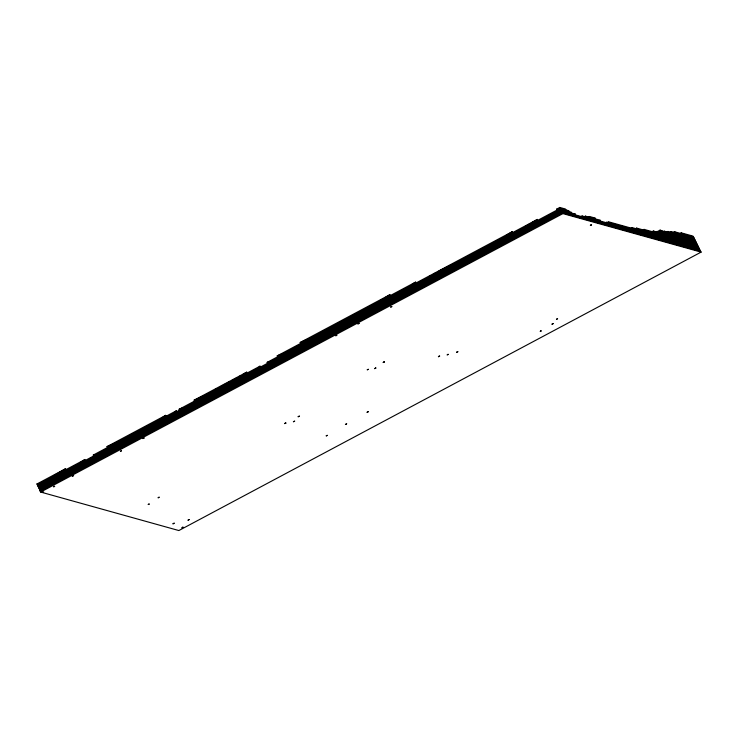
<?xml version="1.0" encoding="UTF-8"?>
<svg xmlns="http://www.w3.org/2000/svg" width="738" height="738" viewBox="0 0 738 738"><rect width="100%" height="100%" fill="white"/><g stroke="black" fill="none" stroke-linecap="round" stroke-linejoin="round"><path stroke-width="1.11" d="M54.298 486.324C51.845 487.578 55.968 486.084 54.289 486.333M72.241 476.195L73.671 475.558L72.389 476.065M120.562 451.416L121.29 450.826M142.812 438.612L144.214 437.966L142.941 438.483M148.652 504.432C146.687 504.958 151.004 503.048 148.652 504.451M158.227 497.735L159.177 497.098M172.987 523.832L174.334 523.113L173.015 523.777M182.102 527.836L182.766 527.255M285.44 423.372L284.61 423.612L285.228 423.169M285.827 423.142L285.44 423.363M293.373 421.684L294.73 421.084L293.604 421.749M298.097 416.712L299.49 416.048L298.244 416.758M335.928 335.716L336.879 335.08M327.211 435.485L326.316 435.955M359.129 323.262L357.736 323.964L359.037 323.419M346.712 423.713L345.615 424.396M367.423 369.747L368.244 369.378M367.072 412.219L367.902 411.712M375.522 368.022L374.572 368.668L375.642 368.253M367.164 412.311L368.456 411.601L367.893 411.721M375.513 368.041L375.983 367.93L375.614 368.253M390.78 307.091L392.016 306.565M384.387 361.98L383.068 362.533L384.055 361.924M438.464 356.749L439.719 356.067L439.239 356.159M447.874 354.646C445.494 355.67 449.396 353.391 447.865 354.646M456.545 352.312L457.994 351.62L456.721 352.137M540.447 331.113L541.378 330.827L540.308 331.473M557.559 318.678L556.443 319.351L557.587 318.659M590.861 225.256C588.942 225.773 593.149 223.9 590.852 225.265M183.052 527.356L182.747 527.273M285.993 422.994L285.219 423.16M120.368 451.315L121.466 450.761M189.26 519.543L188.135 520.244M390.725 307.036L391.509 306.556M552.476 324.083L553.279 323.548L552.799 323.641M630.676 228.429L632.088 227.59L697.927 245.929M632.208 228.743L632.088 227.59M258.863 367.349L260.007 366.168L260.44 367.054M697.493 245.044L636.626 228.088L635.51 229.186M174.38 412.394L176.483 410.697L93.117 455.143L94.51 454.534M438.4 356.62L439.258 356.14M551.959 324.102L552.485 324.074M582.079 215.966L582.199 217.129L582.079 215.966L699.227 248.595M582.014 217.433L581.83 216.262L581.959 217.415M588.168 217.535L589.459 216.483L594.976 218.024L595.132 219.011L594.976 218.024M588.933 216.88L589.588 217.645L589.459 216.483M642.577 230.57L644.006 229.37L697.059 244.149M188.006 520.115L189.039 519.58M346.565 423.916L345.393 424.442M540.456 331.122L540.327 331.454M552.817 323.622L552.089 324.222M651.7 231.99L653.167 231.16L696.626 243.263M336.749 335.31L335.753 335.781M159.048 497.329L158.126 497.781M181.88 527.882L183.033 527.181M326.168 435.78L327.358 435.282M162.452 417.588L165.672 415.346L166.105 416.232M80.636 462.431L85.064 459.442L37.334 484.894L40.369 491.111M176.271 412.025L176.917 411.592M368.419 369.286L367.173 369.784M411.915 284.481L415.743 282.017L277.23 355.864L277.663 356.758M384.756 297.875L390.098 294.573L299.997 342.607L306.888 339.415M505.77 235.68L512.541 231.529L267.147 362.367L267.58 363.253M380.937 300.2L383.797 298.456M525.973 226.114L530.281 223.549M62.813 470.374L65.682 468.658L36.9 483.999L38.367 485.18M242.903 374.47L246.843 372.072L193.937 400.273L196.326 399.175M531.231 222.987L537.412 219.389L37.767 485.779M536.083 221.308L537.845 220.275M238.752 376.841L240.846 375.66M433.741 274.019L435.632 272.959M214.537 390.005L216.363 389M220.819 386.555L223.227 385.236M585.289 216.096L585.502 217.101L585.289 216.096L600.132 220.228L600.289 221.216M235.108 378.834L237.046 377.782M437.551 271.898L443.649 268.65M224.195 384.71L226.132 383.659M227.101 383.133L230.108 381.518M232.11 380.448L234.112 379.369M165.672 415.346L106.816 446.721L112.471 444.258M260.007 366.168L178.882 409.424L183.365 407.551M557.882 210.634L556.6 209.158L559.791 207.452L565.502 209.048L565.935 209.933M38.201 486.665L560.225 208.347L568.86 210.745L569.293 211.64M38.634 487.56L560.659 209.232L571.221 212.175L571.655 213.061M39.068 488.445L561.092 210.118L575.234 214.057L574.247 214.324M39.501 489.34L561.526 211.013L699.661 249.49M39.935 490.226L561.959 211.898L700.094 250.376M40.23 491.167L562.476 212.719L700.666 251.215L701.1 252.11L178.854 530.548L40.664 492.052L40.23 491.167L43.68 492.034M40.664 492.052L562.909 213.614L701.1 252.11M657.955 232.193L659.477 231.381L695.759 241.483M659.809 232.258L661.728 231.234L695.325 240.597M672.669 232.922L674.836 231.815L693.582 237.036L700.528 251.261L562.393 212.793M651.691 232.166L653.72 231.095L656.46 232.009M656.331 232.11L660.104 230.118L662.945 231.068M662.032 232.258L664.043 231.188L667.078 232.202M663.093 232.083L664.744 231.308L694.892 239.702M664.246 232.645L665.187 232.202L664.744 231.308M694.458 238.817L667.964 231.437L666.534 232.101M667.244 232.885L668.397 232.322L667.964 231.437M669.846 232.424L671.432 231.631L694.015 237.931M670.713 231.963L671.432 232.756L671.432 231.631M679.781 233.66L681.432 232.885L692.908 236.077L693.342 236.972M680.934 234.223L681.866 233.771L681.432 232.885M444.479 268.226L450.826 264.997M202.286 396.361L197.12 398.806M194.371 401.168L195.957 400.43M179.316 410.31L180.164 409.931M91.134 457.901L91.678 457.661M113.412 443.842L115.866 442.763M599.616 220.431L600.132 220.228M277.23 355.864L282.903 353.53M384.037 361.934L384.258 361.86M267.147 362.367L269.379 361.592M575.594 214.942L575.16 214.048M696.192 242.368L656.838 231.409L657.272 232.304M698.36 246.815L608.398 221.76L608.832 222.655M698.794 247.71L606.599 222.027L607.033 222.922M36.9 483.999L37.933 484.285M556.6 209.158L557.448 209.74M681.156 232.987L681.589 233.872M674.836 231.815L674.836 232.931L674.403 232.046M674.117 232.147L674.55 233.033M670.999 231.87L671.432 232.756M667.742 231.557L668.176 232.442M667.466 231.649L667.899 232.544M664.468 231.409L664.901 232.295M661.728 231.234L662.161 232.129M660.104 230.118L661.073 232.092M659.477 231.381L659.91 232.267M653.167 231.16L653.6 232.046M644.006 229.37L644.44 230.265M636.626 228.088L637.06 228.974M631.959 227.728L632.392 228.623M589.155 216.751L589.588 217.645M559.791 207.452L562.909 213.614M62.057 470.826A102.517 18.33 -26 0 1 57.841 473.289M56.872 473.842A102.517 18.33 -26 0 1 53.754 475.623M428.621 277.008A51.171 9.151 -26 0 1 430.236 276.049M89.824 458.593A2.611 0.47 -26 0 1 90.239 458.353"/></g></svg>
